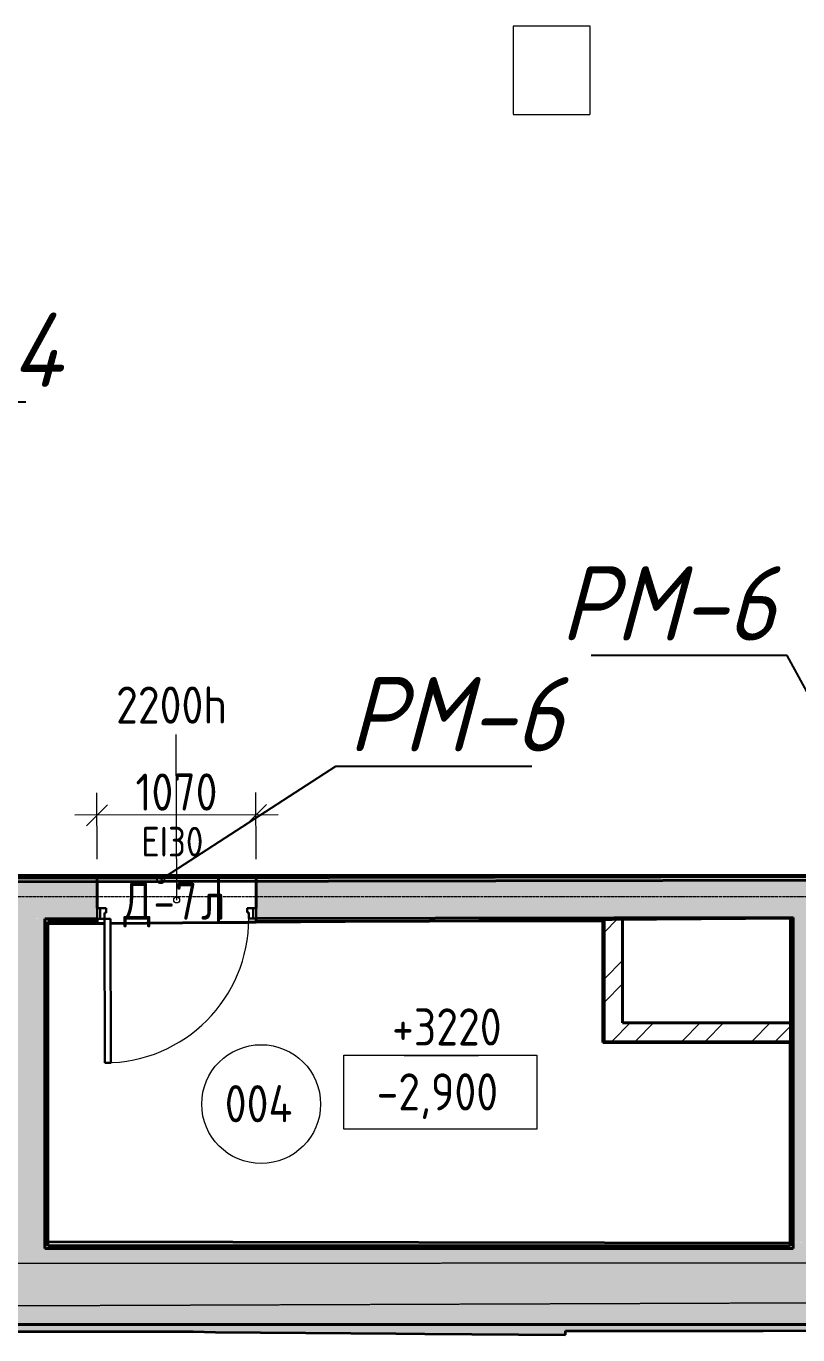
# Model space of a CAD drawing. Header units: millimetres. Extents: x 749182 to 2267578, y 70462 to 311449.
# Drawn here: x 1979493 to 1984687, y 227679 to 236486 of the extents above; entities that cross this region are included whole.
import ezdxf
from ezdxf import colors
from ezdxf.entities.mleader import LeaderData, LeaderLine
from ezdxf.math import Vec2, Vec3

# ---------------------------------------------------------------- set-up
doc = ezdxf.new("R2010")
doc.units = ezdxf.units.MM
for name, pattern in [('ADSK_Линия сетки', [25, 20, -2.5, 0, -2.5]), ('ADSK_Сверху', [4.5, 3, -1.5]), ('ADSK_Снесено', [4.5, 3, -1.5]), ('осеваяX2', [4, 2.5, -0.5, 0.5, -0.5])]:
    doc.linetypes.add(name, pattern=pattern)
doc.layers.get('Defpoints').update_dxf_attribs({"color": 255})
for name, color, linetype, lineweight in [('Аннотация', 7, 'Continuous', 9), ('Двери', 7, 'Continuous', 20), ('Марки', 7, 'Continuous', 20), ('Марки дверей', 7, 'Continuous', 20), ('Марки помещений', 7, 'Continuous', 20), ('Оси', 165, 'осеваяX2', 13), ('отметки', 7, 'Continuous', 20), ('Перекрытие', 7, 'Continuous', 18), ('Размер', 7, 'Continuous', 13), ('размеры', 7, 'Continuous', 9), ('Стены', 184, 'Continuous', 40), ('Стены внутренние', 7, 'Continuous', 18), ('Стены разрез', 7, 'Continuous', 35), ('Стены штриховка', 7, 'Continuous', 18)]:
    doc.layers.add(name, color=color, linetype=linetype, lineweight=lineweight)
doc.layers.add('Отметки потолка', color=253, linetype='Continuous')
doc.styles.add('GOST 2.304_new', font='isocpeur.ttf', dxfattribs={"width": 0.9, "oblique": 15})
doc.styles.add('GOST Common', font='GOST_Common.ttf', dxfattribs={"width": 0.9, "height": 350})
doc.styles.add('GOST Common_1', font='GOST_Common.ttf', dxfattribs={"width": 0.9, "height": 250})
doc.dimstyles.new('ADSK_Основной_2_5_мм_Округление_до_1_мм', dxfattribs={"dimscale": 304.8, "dimtxt": 251.428749, "dimasz": 0.463911, "dimexe": 0.492126, "dimexo": 0.492126, "dimgap": 0.098425, "dimtad": 1, "dimdec": 0, "dimdsep": 46, "dimtxsty": 'GOST Common_1', "dimblk1": 'OBLIQUE', "dimblk2": 'OBLIQUE', "dimsah": 1, "dimcen": 0.09, "dimdle": 0.492126, "dimazin": 2, "dimtfac": 1, "dimtdec": 4, "dimtix": 1, "dimtmove": 0, "dimatfit": 3, "dimfxl": 0, "dimtvp": 1, "dimtolj": 1, "dimtzin": 0, "dimlwd": 20, "dimlwe": 20, "dimarcsym": 0})
pattern_1 = [(45, (1958195.05, 210071.6), (-235.7317, 235.7317), []), (45, (1958352.2, 210071.6), (-235.7317, 235.7317), [])]

# ---------------------------------------------------------------- blocks, each defined once
blk = doc.blocks.new('Существующие стены подвал - Существующие стены подвал-614279-00 План подвала')
at = {"layer": 'Стены', "true_color": 0xc0c0c0}
h = blk.add_hatch(color=9, dxfattribs=at)
h.paths.add_polyline_path([(24928.2, 17607), (24928.2, 17633.2), (25135.9, 17633.2), (27465.2, 17636.8), (27634, 17627.2), (30789.1, 17617.7), (30788.7, 17677), (18979, 17677), (18979, 17629.3), (22422.2, 17628.6), (22573, 17625.8), (23981.5, 17614.6)])
h.paths.add_polyline_path([(21776.2, 20477.5), (21777.2, 20477.5), (21776.2, 20477.5)])
h.paths.add_polyline_path([(18978.9, 17688.4), (21300, 18161.9), (21247.2, 18187), (26460, 18187), (26460, 18225.8), (26710, 18239.6), (26710, 18218.5), (26685.6, 18187), (26806.3, 18187), (26878.2, 18138.3), (28992.5, 17892.2), (30502.9, 18187), (30788.8, 18187), (30788.7, 18242.7), (26727, 18240.5), (26740, 20377.3), (26836, 20377.5), (26835.4, 20666.5), (26825.4, 20666.5), (26835.4, 20700.4), (22845.8, 20698.9), (22846.4, 20383.7), (26439.3, 20411.3), (26441.7, 18224.8), (21436.9, 18234.6), (21443, 20372.9), (21778, 20375.5), (21777.8, 20407.5), (21776.3, 20407.5), (21775.5, 20698.6), (20752.6, 20698.2), (20755.5, 20373.4), (21153, 20377), (21146.9, 18234.6), (18978.6, 18234.6), (18978.7, 18187)])
h.paths.add_polyline_path([(18977.5, 20357.5), (19436.6, 20361.6), (19433.6, 20697.7), (18995.8, 20697.6), (18977.6, 20359.5)])
h.paths.add_polyline_path([(21423, 20373.2), (21173, 20377), (21173, 20406.4), (21423, 20406.9), (21423, 20377)])
h.paths.add_polyline_path([(27906, 20379.9), (28369, 20381.2), (28369, 20384.3), (28382, 20399.3), (28522, 20399.3), (28522, 20381.3), (28617.2, 20381.5), (28616.5, 20701), (27905.4, 20700.8), (27905.9, 20418.4)])
h.paths.add_polyline_path([(26710, 20380.7), (26460, 20409), (26460, 20415.8), (26710, 20416.3), (26710, 20411.3)])
h.paths.add_polyline_path([(30130.2, 20384.9), (30787.5, 20386.5), (30777, 20701.8), (30129.5, 20701.6), (30130.2, 20692.4), (30581, 20692.9), (30129.6, 20671.9), (30130.2, 20386.4)])
at = {"layer": 'Стены'}
for p, q in [((21775.5, 20698.6), (22592.5, 20698.9)), ((22592.5, 20698.9), (22766, 20698.9)), ((22766, 20698.9), (22845.8, 20698.9)), ((21826.4, 20375.9), (21778, 20375.5)), ((22592.6, 20381.7), (21866.4, 20376.2)), ((22846.4, 20383.7), (22592.6, 20381.7))]:
    blk.add_line(p, q, dxfattribs=at)
at = {"layer": 'Стены разрез'}
for p, q in [((21775.5, 20698.6), (20752.6, 20698.2)), ((21777.2, 20477.5), (21775.5, 20698.6)), ((26835.4, 20700.4), (22845.8, 20698.9)), ((22845.8, 20698.9), (22846.2, 20479.4)), ((21436.9, 18233.5), (21443, 20372.9)), ((21443, 20372.9), (21778, 20375.5)), ((21778, 20375.5), (21777.8, 20407.5)), ((22846.3, 20409.4), (22846.4, 20383.7)), ((22846.4, 20383.7), (26439.3, 20411.3)), ((26439.3, 20411.3), (26441.7, 18224.8)), ((26441.7, 18224.8), (21436.9, 18233.5)), ((18979, 17629.3), (22422.2, 17628.6)), ((22422.2, 17628.6), (22573, 17625.8)), ((22573, 17625.8), (23786.1, 17616.1)), ((23786.1, 17616.1), (23981.5, 17614.6)), ((24928.2, 17607), (24928.2, 17633.2)), ((24928.2, 17633.2), (25135.9, 17633.2)), ((25135.9, 17633.2), (26075, 17634.7)), ((26075, 17634.7), (26258.4, 17634.9)), ((26258.4, 17634.9), (27465.2, 17636.8)), ((23981.5, 17614.6), (24928.2, 17607))]:
    blk.add_line(p, q, dxfattribs=at)
blk = doc.blocks.new('Новые проёмы подвал - Новые проёмы подвал-999150-00 План подвала')
at = {"layer": 'Стены', "color": 0, "linetype": 'ADSK_Снесено'}
for p, q in [((22592.6, 20381.7), (22592.5, 20698.9)), ((22592.5, 20698.9), (22845.8, 20698.9)), ((22846.4, 20383.7), (22592.6, 20381.7))]:
    blk.add_line(p, q, dxfattribs=at)
at = {"layer": 'Стены разрез', "color": 0, "linetype": 'ADSK_Снесено'}
for p, q in [((22845.8, 20698.9), (22592.5, 20698.9)), ((22592.5, 20698.9), (22592.6, 20381.7)), ((22846.2, 20479.4), (22845.8, 20698.9)), ((22592.6, 20381.7), (22846.4, 20383.7)), ((22846.4, 20383.7), (22846.3, 20409.4))]:
    blk.add_line(p, q, dxfattribs=at)
blk = doc.blocks.new('AC_Дверь_Однопольная_Стальная - Д-7л 1070х2200h-1983186-00 План подвала')
at = {"layer": 'Двери', "linetype": 'Continuous', "lineweight": 30}
for p, q in [((485, 1095), (445, 1095)), ((445, 1095), (445, 125)), ((485, 125), (485, 1095)), ((-515, 125), (-535, 125)), ((-535, 125), (-535, 55)), ((-485, 125), (-515, 125)), ((-515, 125), (-515, 55)), ((-515, 55), (-515, 125)), ((-485, 85), (-485, 125)), ((445, 125), (485, 125)), ((515, 125), (485, 125)), ((485, 125), (485, 85)), ((515, 55), (515, 125)), ((535, 125), (515, 125)), ((515, 125), (515, 55)), ((535, 55), (535, 125)), ((-535, 55), (-515, 55)), ((-515, 55), (-475, 55)), ((-475, 85), (-485, 85)), ((-475, 55), (-475, 85)), ((485, 85), (475, 85)), ((475, 85), (475, 55)), ((475, 55), (515, 55)), ((515, 55), (535, 55))]:
    blk.add_line(p, q, dxfattribs=at)
at = {"layer": 'Двери', "linetype": 'Continuous'}
blk.add_arc((485, 125), 970, 90, 180, dxfattribs=at)
blk = doc.blocks.new('Высотные отметки - Рамка-5093-00 План подвала')
at = {"layer": 'Аннотация'}
for p, q in [((-6.5, 0), (-6.5, 5)), ((-6.5, 5), (6.5, 5)), ((6.5, 5), (6.5, 0)), ((6.5, 0), (-6.5, 0))]:
    blk.add_line(p, q, dxfattribs=at)
blk = doc.blocks.new('ADSK_Марка_Дверь - Типоразмер_ADSK_Марка-58376-00 План подвала')
at = {"layer": 'Марки дверей', "lineweight": 9}
blk.add_circle((0, 0), 0.2, dxfattribs=at)
blk = doc.blocks.new('ADSK_Марка_Помещение_ОдноЗначение - Номер-247393-00 План подвала')
at = {"layer": 'Марки помещений'}
blk.add_circle((0, 0), 4, dxfattribs=at)
blk = doc.blocks.new('_Oblique')
at = {"color": 0, "linetype": 'ByBlock', "lineweight": -2}
blk.add_line((-0.5, -0.5), (0.5, 0.5), dxfattribs=at)
blk = doc.blocks.new('*D1856')
at = {"layer": 'Defpoints', "color": 0, "lineweight": 20, "transparency": 16777216}
for p in [(1979970.1, 231175.7), (1979970.9, 230729.1), (1981040.9, 230731)]:
    blk.add_point(p, dxfattribs=at)
at = {"layer": 'размеры', "color": 0, "lineweight": 20, "transparency": 16777216}
for p, q in [((1979970.6, 230879.1), (1979969.8, 231325.7)), ((1981040.6, 230881), (1981039.8, 231327.6)), ((1981190.1, 231177.8), (1979820.1, 231175.4))]:
    blk.add_line(p, q, dxfattribs=at)
at = {"layer": 'размеры', "color": 0, "lineweight": 20, "transparency": 16777216, "xscale": 141.4, "yscale": 141.4, "zscale": 141.4}
for p, rotation in [((1979970.1, 231175.7), 180.102268801919), ((1981040.1, 231177.6), 0.1022688019189921)]:
    blk.add_blockref('_Oblique', p, dxfattribs=dict(at, rotation=rotation))
at = {"layer": 'размеры', "color": 0, "lineweight": 20, "transparency": 16777216, "insert": (1980504.8, 231331.6), "char_height": 250, "width": 700.591, "attachment_point": 5, "rotation": 0.10227, "style": 'GOST Common_1'}
blk.add_mtext('\\A1;1070', dxfattribs=at)
blk = doc.blocks.new('ADSK_Марка_Перекрытие - Экземпляр_ADSK_Позиция-177290-00 План подвала')
at = {"layer": 'Марки'}
blk.add_line((-2.5, 0), (2.5, 0), dxfattribs=at)
blk = doc.blocks.new('_DotSmall')
at = {"color": 0, "linetype": 'ByBlock', "lineweight": 35, "const_width": 0.5}
blk.add_lwpolyline([(-0.0625, 0, 1), (0.0625, 0, 1)], format="xyb", close=True, dxfattribs=at)

msp = doc.modelspace()

# ---------------------------------------------------------------- hatches: boundary and pattern name
at = {"layer": 'Стены внутренние', "lineweight": 9}
h = msp.add_hatch(dxfattribs=at)
h.set_pattern_fill('FP_2', color=0, style=0, pattern_type=2)
h.set_pattern_definition([(0, (1958195.05, 210071.62), (406.4, 101.6), [33.528, -271.272, 33.528, -271.272, -1625.6]), (0, (1958195.05, 210071.62), (406.4, 101.6), [-609.6, 33.528, -576.072, 33.528, -271.272, -711.2]), (0, (1958195.05, 210071.62), (406.4, 101.6), [-1524, 33.528, -169.672, 33.528, -474.472]), (120, (1958347.45, 210122.42), (-291.18818, 301.15272), [33.528, -271.272, 33.528, -271.272, -1625.6]), (120, (1958347.45, 210122.42), (-291.18818, 301.15272), [-609.6, 33.528, -576.072, 33.528, -271.272, -711.2]), (120, (1958347.45, 210122.42), (-291.18818, 301.15272), [-1524, 33.528, -169.672, 33.528, -474.472]), (240, (1958398.25, 210325.62), (-115.21182, -402.75272), [33.528, -271.272, 33.528, -271.272, -1625.6]), (240, (1958398.25, 210325.62), (-115.21182, -402.75272), [-609.6, 33.528, -576.072, 33.528, -271.272, -711.2]), (240, (1958398.25, 210325.62), (-115.21182, -402.75272), [-1524, 33.528, -169.672, 33.528, -474.472])])
h.paths.add_polyline_path([(1977192.8814, 230724.1467), (1977868.0072, 230725.3517), (1977867.9715, 230745.3517), (1977192.8814, 230744.1467), (1977192.8814, 230739.3894)])
h.paths.add_polyline_path([(1977908.0072, 230725.4231), (1979000.5243, 230727.3732), (1978975.6489, 230747.3288), (1977907.9719, 230745.1681), (1977907.9736, 230744.2087)])
h.paths.add_polyline_path([(1979890.8105, 230728.9623), (1981040.9063, 230731.0151), (1981040.8357, 230751.015), (1979929.659, 230749.0316), (1979891.0873, 230729.1052)])
h.paths.add_polyline_path([(1984983.9673, 230738.0532), (1987942.1192, 230743.3333), (1987942.0835, 230763.3332), (1985011.4434, 230758.1023), (1984984.0812, 230738.1363)])
h.paths.add_polyline_path([(1987982.1191, 230743.4047), (1988970.062, 230745.1681), (1988970.062, 230765.1681), (1987982.0834, 230763.4046), (1987982.1191, 230743.4582)])
at = {"layer": 'Стены внутренние'}
h = msp.add_hatch(color=0, dxfattribs=at)
h.paths.add_polyline_path([(1977174.9779, 230474.1143), (1977818.4535, 230475.2629), (1977818.0073, 230725.2625), (1977188.4511, 230724.0895), (1977175.0398, 230475.2629)])
h.paths.add_polyline_path([(1979000.6412, 230727.2794), (1979000.5243, 230727.3732), (1978948.1304, 230727.2796)])
h.paths.add_polyline_path([(1978948.0055, 230727.2794), (1979150.1714, 230607.3231), (1979000.6412, 230727.2794), (1978948.1304, 230727.2796)])
h.paths.add_polyline_path([(1978948.4517, 230677.4967), (1978948.1304, 230657.2795), (1978948.4504, 230478.0288)])
h.paths.add_polyline_path([(1978948.4517, 230477.2798), (1978950.2397, 230478.0288), (1978948.4517, 230677.4967), (1978948.4504, 230478.0288)])
h.paths.add_polyline_path([(1984640.5157, 230487.4398), (1984655.0351, 230487.4657), (1985018.0107, 230729.7708), (1984946.5971, 230487.9861), (1985030.9886, 230488.1367), (1985030.4819, 230738.1362), (1984983.9673, 230738.0532), (1984640.5512, 230487.4657)])
h.paths.add_polyline_path([(1986812.1973, 230491.3161), (1986902.5671, 230491.4774), (1986902.1208, 230741.477), (1986811.6355, 230741.3154), (1986812.1969, 230491.4774)])
h.paths.add_polyline_path([(1988032.5653, 230493.4943), (1988981.2795, 230495.628), (1988972.062, 230745.1717), (1988032.119, 230743.4939), (1988032.244, 230673.494)])
h.paths.add_polyline_path([(1979559.0125, 230557.5532), (1979897.3946, 230698.4874), (1979817.1153, 230619.8607), (1979970.5922, 230729.1047), (1979890.8105, 230728.9623), (1979618.0748, 230588.0652)])
for points in [[(1979618.0748, 230444.8011), (1979618.0748, 230478.4751), (1979368.0748, 230478.0288), (1979368.0748, 230448.2937)], [(1988776.0865, 227748.5751), (1989037.4011, 227748.5751), (1989037.4011, 228258.5751), (1988697.9246, 228258.5751), (1987187.5353, 227963.8542), (1985073.2662, 228209.9033), (1985001.2961, 228258.5751), (1979442.2385, 228258.5751), (1979495.0474, 228233.4795), (1977173.9907, 227760.0205), (1977173.6959, 228258.5751), (1977117.8817, 228258.5751), (1977117.8817, 227748.5751), (1987635.8863, 227748.5751)]]:
    msp.add_hatch(color=0, dxfattribs=at).paths.add_polyline_path(points)
at = {"layer": 'Стены внутренние', "lineweight": 9}
h = msp.add_hatch(dxfattribs=at)
h.set_pattern_fill('FP_4', color=0, style=0, pattern_type=2)
h.set_pattern_definition(pattern_1)
h.paths.add_polyline_path([(1983506.908, 229777.688), (1983506.908, 230474.2678), (1983386.908, 230473.3451), (1983386.908, 229777.688)])
at = {"layer": 'Стены внутренние'}
h = msp.add_hatch(color=0, dxfattribs=at)
h.paths.add_polyline_path([(1984880.6169, 228258.5751), (1984905.0351, 228290.1331), (1984905.0351, 228311.2116), (1984655.0351, 228296.3992), (1984655.0351, 228258.5751), (1984785.3857, 228258.5751)])
h.paths.add_polyline_path([(1984905.0351, 230452.2855), (1984905.0351, 230487.9119), (1984655.0351, 230487.4657), (1984655.0351, 230480.5934), (1984785.3857, 230465.8336)])
at = {"layer": 'Стены внутренние', "lineweight": 9}
h = msp.add_hatch(dxfattribs=at)
h.set_pattern_fill('FP_4', color=0, style=0, pattern_type=2)
h.set_pattern_definition(pattern_1)
h.paths.add_polyline_path([(1983386.908, 229657.688), (1984635.2484, 229657.688), (1984634.344, 229777.688), (1983386.908, 229777.688), (1983386.908, 229666.2272)])

# ---------------------------------------------------------------- linework, layer by layer
at = {"layer": 'Марки дверей', "color": 0}
msp.add_line((1980506.1302, 230605.0604), (1980503.3167, 231719.6443), dxfattribs=at)
at = {"layer": 'Оси', "linetype": 'ADSK_Линия сетки'}
msp.add_line((1947108.8213, 230628.4045), (2015336.7643, 230628.4045), dxfattribs=at)
at = {"layer": 'Перекрытие', "linetype": 'ADSK_Сверху'}
for p, q in [((1983289.6198, 236486.2478), (1982770.6198, 236486.2478)), ((1982770.6198, 236486.2478), (1982770.6198, 235891.2478)), ((1983289.6198, 235891.2478), (1983289.6198, 236486.2478)), ((1982770.6198, 235891.2478), (1983289.6198, 235891.2478)), ((1989037.4011, 228164.3622), (1977117.8817, 228156.3362)), ((1976560.9306, 227864.4319), (1985829.6616, 227898.7751))]:
    msp.add_line(p, q, dxfattribs=at)
at = {"layer": 'Стены внутренние', "color": 0, "lineweight": 40}
for p, q in [((1987942.0621, 230775.3332), (1977907.95, 230757.423)), ((1986902.1208, 230741.477), (1978948.0055, 230727.2794)), ((1979971.2293, 230549.1055), (1979970.908, 230729.1052)), ((1981040.9063, 230731.0151), (1981041.2276, 230551.0154)), ((1979618.0748, 230478.4751), (1979971.3542, 230479.1056)), ((1979618.0748, 230478.4751), (1979618.0748, 228258.5751)), ((1979618.0748, 228258.5751), (1979618.0748, 230478.4751)), ((1979638.0748, 230458.5107), (1979971.3899, 230459.1057)), ((1979638.0748, 228278.5751), (1979638.0748, 230458.5107)), ((1979971.3899, 230459.1057), (1979971.3542, 230479.1056)), ((1981041.3525, 230481.0155), (1984655.0351, 230487.4657)), ((1981041.3525, 230481.0155), (1981041.3882, 230461.0155)), ((1981041.3882, 230461.0155), (1983374.908, 230465.1807)), ((1983374.908, 230465.1807), (1983374.908, 229645.688)), ((1983506.908, 229777.688), (1983506.908, 230485.4163)), ((1984655.0351, 230487.4657), (1984655.0351, 228258.5751)), ((1984655.0351, 229777.688), (1983506.908, 229777.688)), ((1983374.908, 229645.688), (1984635.0351, 229645.688)), ((1984635.0351, 229645.688), (1984635.0351, 228278.5751)), ((1984655.0351, 228258.5751), (1979618.0748, 228258.5751)), ((1984635.0351, 228278.5751), (1979638.0748, 228278.5751)), ((1977117.8817, 227748.5751), (1989037.4011, 227748.5751))]:
    msp.add_line(p, q, dxfattribs=at)
at = {"layer": 'Стены штриховка', "color": 0}
for p, q in [((1977907.9536, 230755.4231), (1987942.0656, 230773.3332)), ((1977907.9715, 230745.4231), (1987942.0835, 230763.3332)), ((1983374.908, 230465.1807), (1983386.908, 230465.2021)), ((1983376.908, 230465.1843), (1983376.908, 229645.688)), ((1983386.908, 230485.2022), (1983386.908, 229657.688)), ((1983376.908, 229657.688), (1983374.908, 229657.688)), ((1983374.908, 229647.688), (1984635.0351, 229647.688)), ((1983386.908, 229657.688), (1984655.0351, 229657.688)), ((1984635.0351, 229657.688), (1984635.0351, 229645.688))]:
    msp.add_line(p, q, dxfattribs=at)

# ---------------------------------------------------------------- block references
at = {"layer": 'Двери', "color": 0, "rotation": 180.1022688024733}
msp.add_blockref('AC_Дверь_Однопольная_Стальная - Д-7л 1070х2200h-1983186-00 План подвала', (1980506.1302, 230605.0604), dxfattribs=at)
at = {"layer": 'Марки', "color": 0, "xscale": 99.99999999999993, "yscale": 99.99999999999993, "zscale": 99.99999999999993}
msp.add_blockref('ADSK_Марка_Перекрытие - Экземпляр_ADSK_Позиция-177290-00 План подвала', (1982287.9384, 229558.0178), dxfattribs=at)
at = {"layer": 'Марки дверей', "color": 0, "xscale": 99.99999999999993, "yscale": 99.99999999999993, "zscale": 99.99999999999993}
msp.add_blockref('ADSK_Марка_Дверь - Типоразмер_ADSK_Марка-58376-00 План подвала', (1980506.1302, 230605.0604), dxfattribs=at)
at = {"layer": 'Марки помещений', "color": 0, "xscale": 99.99999999999993, "yscale": 99.99999999999993, "zscale": 99.99999999999993}
msp.add_blockref('ADSK_Марка_Помещение_ОдноЗначение - Номер-247393-00 План подвала', (1981074.7494, 229231.4957), dxfattribs=at)
at = {"layer": 'отметки', "color": 0, "lineweight": 20, "xscale": 99.99999999999993, "yscale": 99.99999999999993, "zscale": 99.99999999999993}
msp.add_blockref('Высотные отметки - Рамка-5093-00 План подвала', (1982280.2338, 229061.8024), dxfattribs=at)
at = {"layer": 'Стены'}
msp.add_blockref('Существующие стены подвал - Существующие стены подвал-614279-00 План подвала', (1958195.046, 210071.6162), dxfattribs=at)
at = {"layer": 'Стены', "color": 0, "linetype": 'ADSK_Снесено'}
msp.add_blockref('Новые проёмы подвал - Новые проёмы подвал-999150-00 План подвала', (1958195.046, 210071.6162), dxfattribs=at)

# ---------------------------------------------------------------- texts
at = {"layer": 'Марки дверей', "color": 0, "lineweight": 9, "attachment_point": 1}
for s, insert, char_height, width, style in [('2200h', (1980098.3167, 232042.0714), 250, 974.050312, 'GOST Common'), ('EI30', (1980268.801, 231097.4744), 200, 533.923875, 'GOST Common_1'), ('\\fGOST Common|b0|i0|c204|p34|;\\W.9;Д', (1980146.401, 230722.0735), 250, 245.316375, 'GOST Common'), ('-7', (1980348.8072, 230722.0735), 250, 389.620125, 'GOST Common'), ('\\fGOST Common|b0|i0|c204|p34|;\\W.9;л', (1980670.276, 230722.0735), 250, 194.810062, 'GOST Common')]:
    msp.add_mtext(s, dxfattribs=dict(at, insert=insert, char_height=char_height, width=width, style=style))
at = {"layer": 'Марки помещений', "color": 0, "lineweight": 9, "insert": (1980829.9421, 229359.2208), "char_height": 250, "width": 606.07575, "attachment_point": 1, "style": 'GOST Common'}
msp.add_mtext('004', dxfattribs=at)
at = {"layer": 'отметки', "color": 0, "lineweight": 20, "insert": (1981851.5577, 229438.5095), "char_height": 250, "width": 1028.822569, "attachment_point": 1, "line_spacing_factor": 1.022761, "style": 'GOST Common'}
msp.add_mtext('-2,900', dxfattribs=at)
at = {"layer": 'Отметки потолка', "color": 0, "lineweight": 9, "insert": (1981956.0076, 229875.8554), "char_height": 250, "width": 779.24025, "attachment_point": 1, "style": 'GOST Common'}
msp.add_mtext('+3220', dxfattribs=at)

# ---------------------------------------------------------------- dimensions: what is measured, and where the dimension line sits
at = {"layer": 'размеры', "color": 0, "lineweight": 20}
dim = msp.add_linear_dim(base=(1979970.1109, 231175.6681), p1=(1981040.9063, 230731.0151), p2=(1979970.908, 230729.1052), angle=0.1022688, dimstyle='ADSK_Основной_2_5_мм_Округление_до_1_мм', override={"dimpost": '<>', "dimfxl": 1070}, dxfattribs=at)
dim.commit()
dim.dimension.update_dxf_attribs({"geometry": '*D1856', "text_midpoint": (1980504.8334, 231331.6228)})

# ---------------------------------------------------------------- leaders
at = {"layer": 'Размер', "color": 0, "ltscale": 20}
ml = msp.add_multileader_mtext('Standard', dxfattribs=at)
ml.set_content('\\A1;РМ-4', style='GOST 2.304_new')
ml.set_leader_properties()
ml.set_arrow_properties(name='DOTSMALL')
ml.build(insert=Vec2(0, 0))
ml.multileader.update_dxf_attribs({"text_left_attachment_type": 6, "text_right_attachment_type": 6, "dogleg_length": 1, "arrow_head_size": 100})
ctx = ml.context
ctx.base_point, ctx.char_height, ctx.arrow_head_size, ctx.landing_gap_size, ctx.plane_origin = Vec3(1978191.6119, 233957.8234), 500, 100, 0, Vec3(1958025.9507, 380938.4527)
ctx.left_attachment, ctx.right_attachment, ctx.text_align_type = 6, 6, 1
notes = []
notes.append((ctx, [(1, (1, 1, 0), (1978171.6119, 233957.8234), (1, 0), 20, [(0, [(1976994.3196, 233195.6722)], 0, [])])]))
ctx.mtext.insert, ctx.mtext.rotation, ctx.mtext.width, ctx.mtext.alignment, ctx.mtext.flow_direction = Vec3(1979000.5865, 234557.8234), 6.283185307, 1286.674802, 2, 5
ml = msp.add_multileader_mtext('Standard', dxfattribs=at)
ml.set_content('\\A1;РМ-6', style='GOST 2.304_new')
ml.set_leader_properties()
ml.set_arrow_properties(name='DOTSMALL')
ml.build(insert=Vec2(0, 0))
ml.multileader.update_dxf_attribs({"text_left_attachment_type": 6, "text_right_attachment_type": 6, "dogleg_length": 1, "arrow_head_size": 100})
ctx = ml.context
ctx.base_point, ctx.char_height, ctx.arrow_head_size, ctx.landing_gap_size, ctx.plane_origin = Vec3(1983022.9267, 232251.5716), 500, 100, 0, Vec3(1963376.8348, 379023.9956)
ctx.left_attachment, ctx.right_attachment, ctx.text_align_type = 6, 6, 1
notes.append((ctx, [(0, (1, 1, 0), (1984615.8759, 232251.5716), (-1, 0), 20, [(0, [(1985461.1875, 230695.7757)], 0, [])])]))
ctx.mtext.insert, ctx.mtext.rotation, ctx.mtext.width, ctx.mtext.alignment, ctx.mtext.flow_direction = Vec3(1983809.4013, 232851.5716), 6.283185307, 1286.674802, 2, 5
ml = msp.add_multileader_mtext('Standard', dxfattribs=at)
ml.set_content('\\A1;РМ-6', style='GOST 2.304_new')
ml.set_leader_properties()
ml.set_arrow_properties(name='DOTSMALL')
ml.build(insert=Vec2(0, 0))
ml.multileader.update_dxf_attribs({"text_left_attachment_type": 6, "text_right_attachment_type": 6, "dogleg_length": 1, "arrow_head_size": 100})
ctx = ml.context
ctx.base_point, ctx.char_height, ctx.arrow_head_size, ctx.landing_gap_size, ctx.plane_origin = Vec3(1981596.2634, 231505.4369), 500, 100, 0, Vec3(1961430.6022, 378486.0663)
ctx.left_attachment, ctx.right_attachment, ctx.text_align_type = 6, 6, 1
notes.append((ctx, [(1, (1, 1, 0), (1981576.2634, 231505.4369), (1, 0), 20, [(0, [(1980398.9711, 230743.2857)], 0, [])])]))
ctx.mtext.insert, ctx.mtext.rotation, ctx.mtext.width, ctx.mtext.alignment, ctx.mtext.flow_direction = Vec3(1982382.738, 232105.4369), 6.283185307, 1286.674802, 2, 5
for ctx, leaders in notes:
    for number, flags, end, landing, length, lines in leaders:
        leader = LeaderData()
        leader.index, (leader.has_last_leader_line, leader.has_dogleg_vector, leader.attachment_direction) = number, flags
        leader.last_leader_point, leader.dogleg_vector, leader.dogleg_length = Vec3(end), Vec3(landing), length
        for number, points, colour, breaks in lines:
            line = LeaderLine()
            line.index, line.vertices, line.color, line.breaks = number, Vec3.list(points), colors.encode_raw_color(colour), breaks
            leader.lines.append(line)
        ctx.leaders.append(leader)

doc.saveas('drawing.dxf')
